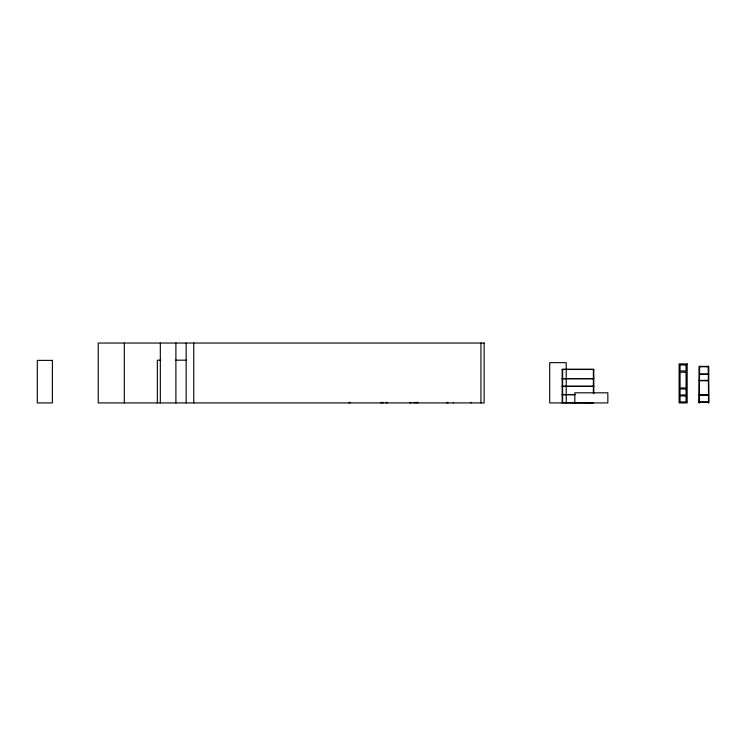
<?xml version="1.0" encoding="UTF-8"?>
<svg xmlns="http://www.w3.org/2000/svg" width="746" height="746" viewBox="0 0 746 746"><rect width="100%" height="100%" fill="white"/><g stroke="black" fill="none" stroke-linecap="round" stroke-linejoin="round"><path stroke-width="1.12" d="M160.8 360.178L157.341 360.178L157.341 402.924M175.776 360.178L186.155 360.178M699.403 366.79L708.495 366.79M562.186 369.475L593.788 369.475M699.617 373.97L708.7 373.97M699.617 374.389L708.7 374.389M562.186 378.576L593.788 378.576M562.186 378.781L593.788 378.781M699.216 380.357L708.299 380.357M699.216 380.768L708.299 380.768M562.186 386.204L593.788 386.204M562.186 386.409L593.788 386.409M562.186 394.531L575.138 394.531M562.186 394.746L575.138 394.746M699.216 394.802L708.299 394.802M699.216 395.221L708.299 395.221M699.216 401.907L708.299 401.907M699.216 402.318L708.299 402.318M562.186 402.719L593.368 402.961M708.495 366.37L708.495 402.924M708.29 366.37L708.7 402.924L708.7 366.37L699.198 366.37L699.198 402.924L699.617 366.37M699.403 366.37L699.403 402.924M593.788 393.72L593.788 369.27L562.186 369.27L562.186 402.961M593.368 369.475L593.368 393.375M574.802 402.924L574.802 392.806L607.85 392.806L607.85 402.924L549.699 402.924L549.699 362.659L566.214 362.659L566.214 402.924M562.605 369.475L562.605 402.961M480.937 343.039L480.937 402.924M470.922 402.308L470.922 402.924M453.372 402.308L453.372 402.924M447.768 402.308L447.768 402.924M446.947 402.308L446.947 402.924M417.825 402.308L417.825 402.924M416.79 402.308L416.79 402.924M415.065 402.308L415.065 402.924M414.03 402.308L414.03 402.924M410.869 402.308L410.869 402.924M410.039 402.308L410.039 402.924M387.118 402.308L387.118 402.924M386.083 402.308L386.083 402.924M383.052 402.308L383.052 402.924M382.027 402.308L382.027 402.924M380.992 402.308L380.992 402.924M350.014 402.308L350.014 402.924M348.979 402.308L348.979 402.924M193.764 343.039L193.764 402.924M186.155 343.039L186.155 402.924M175.897 343.039L175.897 402.924M160.325 343.039L160.325 402.924M124.312 343.039L124.312 402.924M484.126 343.039L98.239 343.039L98.239 402.924L484.126 402.924L484.126 343.039M52.379 360.383L37.3 360.383L37.3 402.924L52.379 402.924L52.379 360.383M687.159 363.899L679.102 363.899L679.102 402.924L687.159 402.924L687.159 363.899M686.059 364.953L680.063 364.953L680.063 370.949L686.059 370.949L686.059 364.953M686.059 372.217L680.063 372.217L680.063 387.967L686.059 387.967L686.059 372.217M686.059 388.955L680.063 388.955L680.063 394.96L686.059 394.96L686.059 388.955M686.059 395.921L680.063 395.921L680.063 401.917L686.059 401.917L686.059 395.921"/></g></svg>
